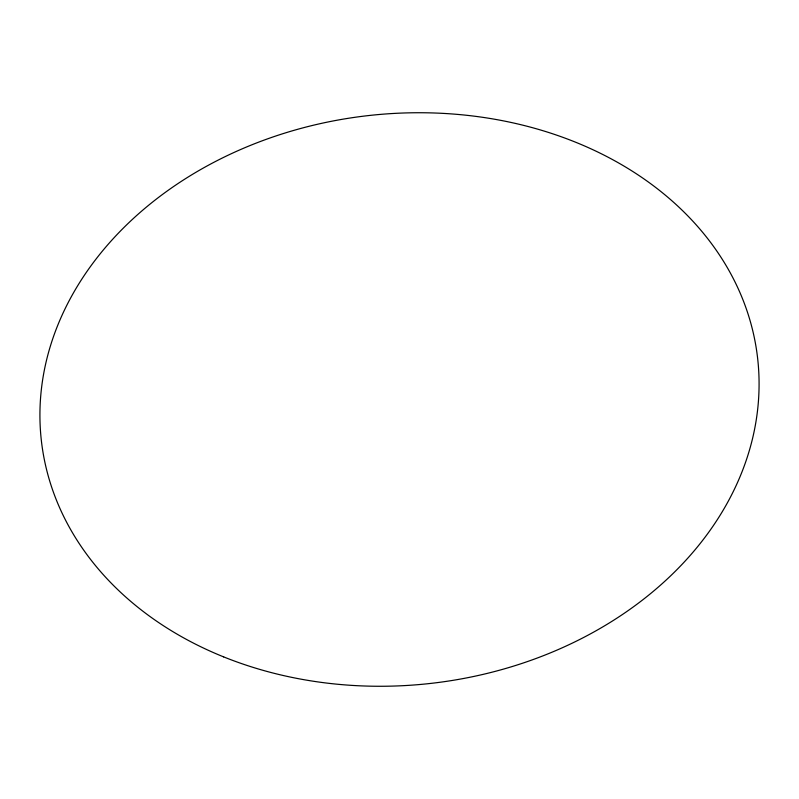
<?xml version="1.0" encoding="UTF-8"?>
<svg xmlns="http://www.w3.org/2000/svg" width="799" height="799" viewBox="0 0 799 799"><rect width="100%" height="100%" fill="white"/><g stroke="black" fill="none" stroke-linecap="round" stroke-linejoin="round"><path stroke-width="1.2" d="M223.62 656.878A360.489 285.613 -6.7 0 0 759.05 380.324A360.489 285.613 -6.7 0 0 215.83 161.298A360.489 285.613 -6.7 0 0 223.62 656.878"/></g></svg>
